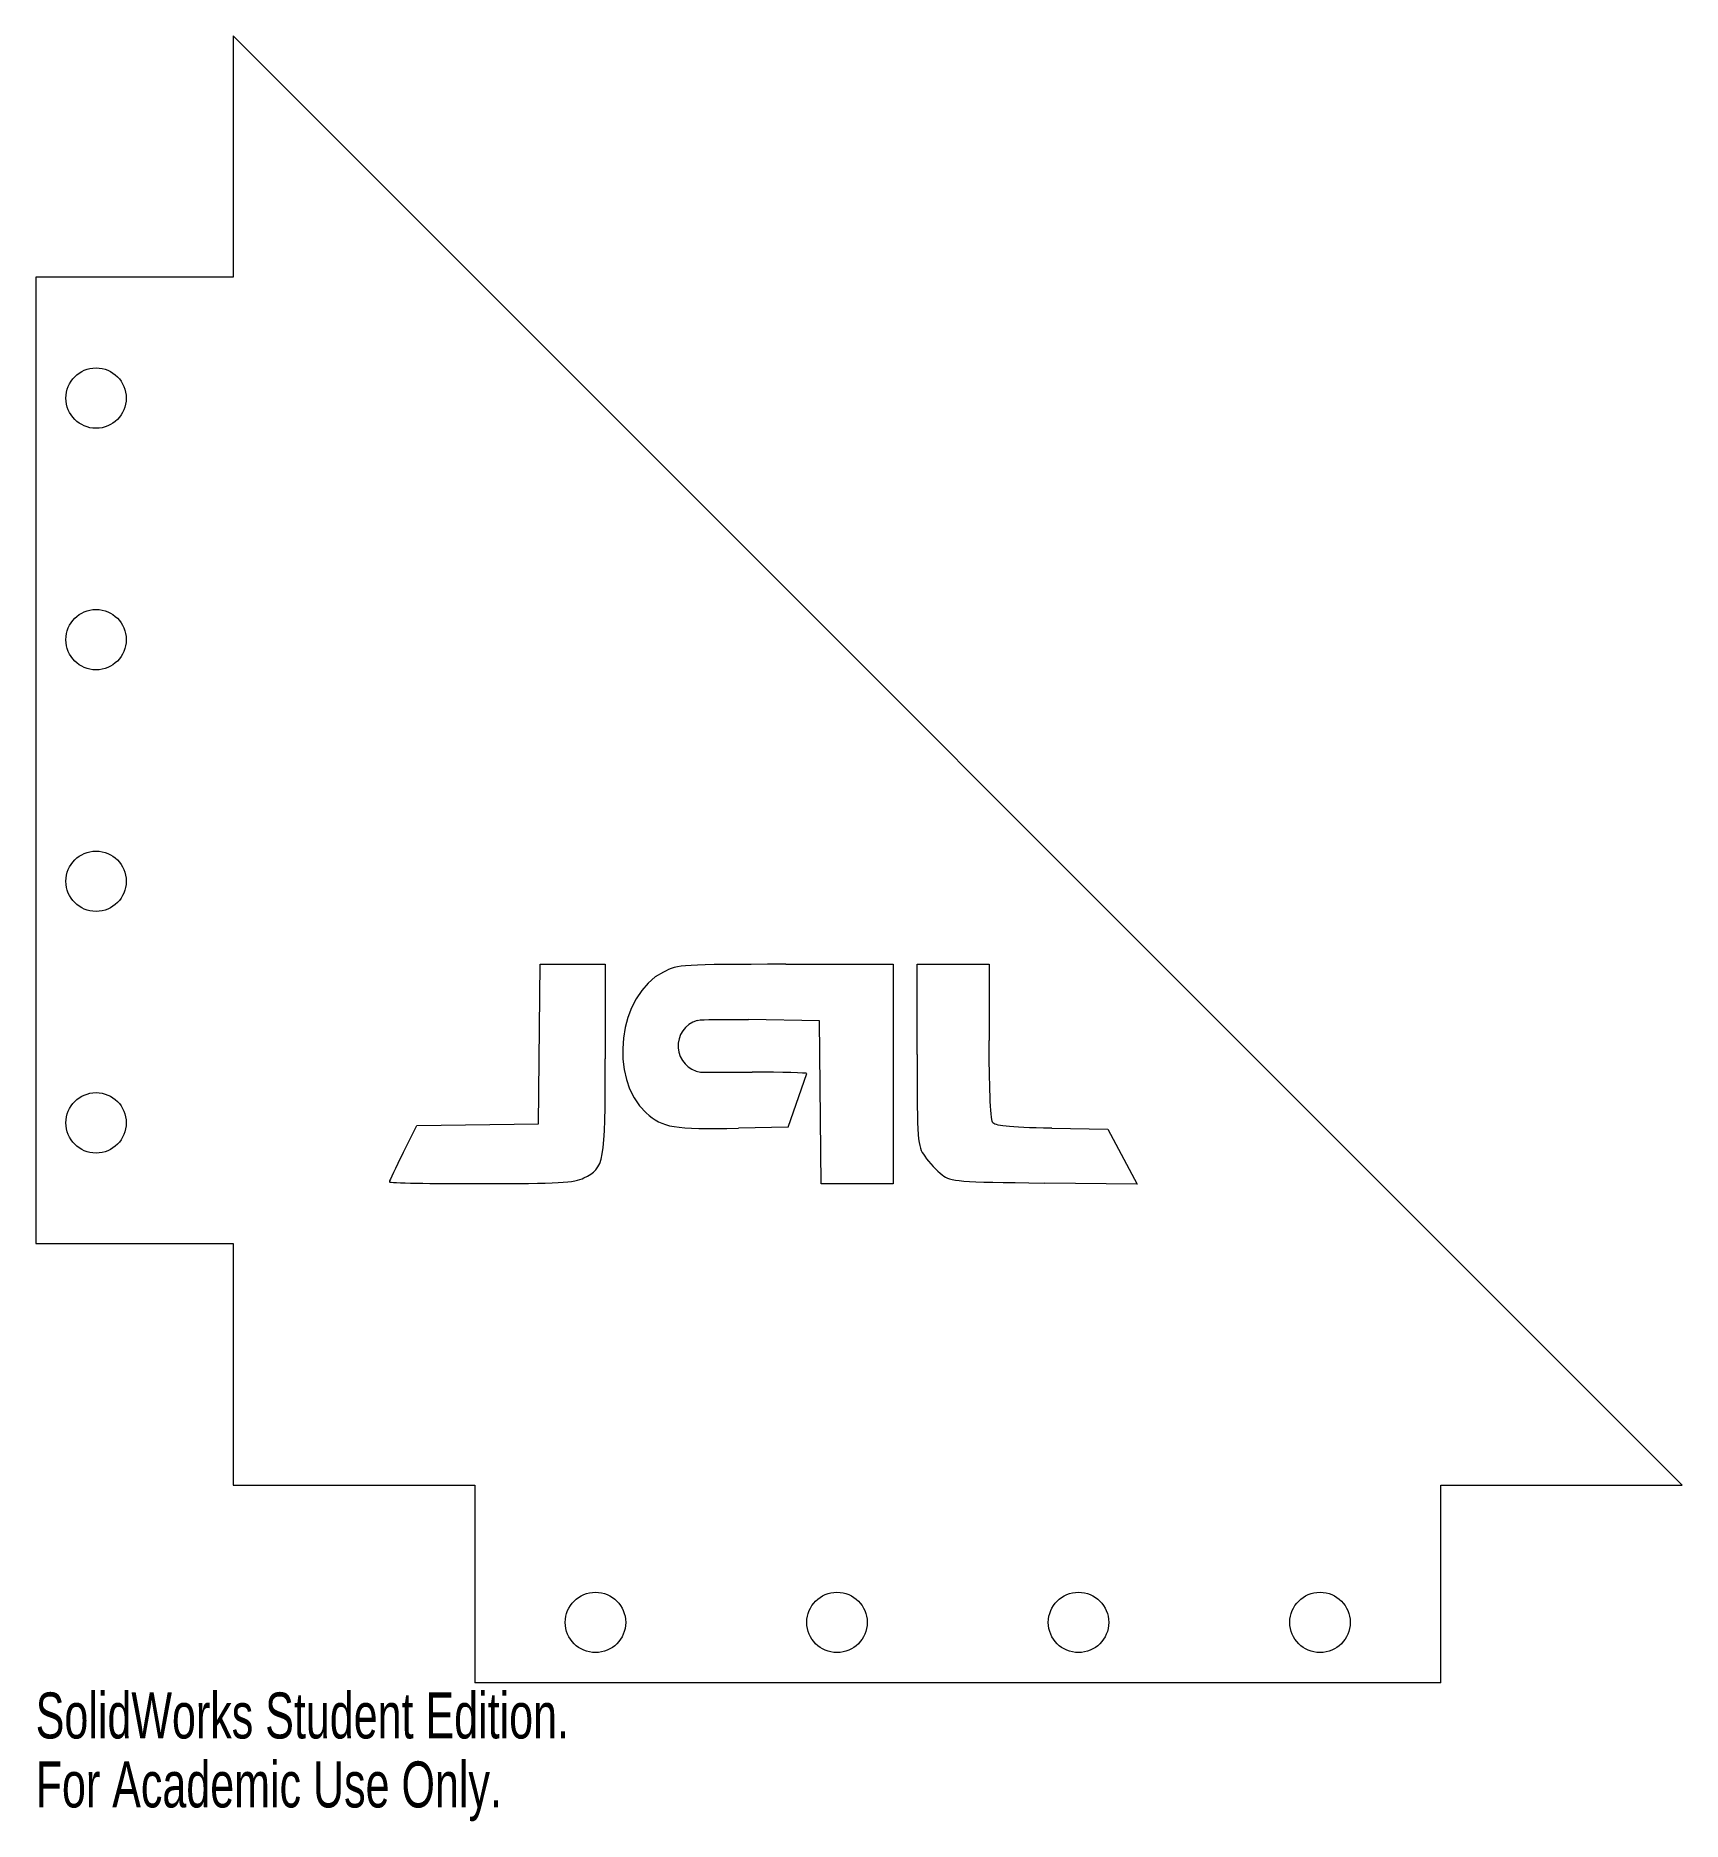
# Model space of a CAD drawing. Header units: inches. Extents: x -0.82 to 6, y -2.69 to 4.7.
import ezdxf

# ---------------------------------------------------------------- set-up
doc = ezdxf.new("R2010")
doc.units = ezdxf.units.IN
doc.header["$MEASUREMENT"] = 0
doc.styles.add('SLDTEXTSTYLE0', font='TXT', dxfattribs={"width": 0.7})

msp = doc.modelspace()

# ---------------------------------------------------------------- linework, layer by layer
at = {"color": 7, "linetype": 'Continuous', "lineweight": 15}
for p, q in [((0, 4.704), (0, 3.704)), ((6, -1.296), (0, 4.704)), ((-0.8178, 3.704), (-0.8178, -0.296)), ((0, 3.704), (-0.8178, 3.704)), ((1.2637, 0.2005), (1.2713, 0.8602)), ((1.2713, 0.8602), (1.5404, 0.8602)), ((1.5404, 0.8602), (1.5404, 0.4693)), ((2.2883, 0.8602), (2.7322, 0.8602)), ((2.7322, 0.8602), (2.7322, -0.0479)), ((2.8316, 0.8602), (3.1295, 0.8602)), ((2.8316, 0.4863), (2.8316, 0.8602)), ((3.1295, 0.8602), (3.1297, 0.5445)), ((2.4272, 0.6261), (2.1337, 0.6313)), ((2.4348, -0.0479), (2.4272, 0.6261)), ((1.9349, 0.4135), (2.1486, 0.4135)), ((2.2972, 0.1863), (2.3756, 0.408)), ((0.7032, 0.0798), (0.76, 0.1927)), ((0.76, 0.1927), (1.2637, 0.2005)), ((2.2972, 0.1863), (2.0926, 0.182)), ((3.3892, 0.1818), (3.6216, 0.1773)), ((3.6216, 0.1773), (3.7423, -0.0492)), ((2.7322, -0.0479), (2.4348, -0.0479)), ((3.7423, -0.0492), (3.3589, -0.045)), ((-0.8178, -0.296), (0, -0.296)), ((0, -0.296), (0, -1.296)), ((0, -1.296), (1, -1.296)), ((1, -1.296), (1, -2.1138)), ((5, -1.296), (6, -1.296)), ((5, -2.1138), (5, -1.296)), ((5, -2.1138), (1, -2.1138))]:
    msp.add_line(p, q, dxfattribs=at)
for centre in [(-0.5678, 3.204), (-0.5678, 2.204), (-0.5678, 1.204), (-0.5678, 0.204), (1.5, -1.8638), (2.5, -1.8638), (3.5, -1.8638), (4.5, -1.8638)]:
    msp.add_circle(centre, 0.125, dxfattribs=at)
msp.add_arc((1.9525, 0.5225), 0.1103, 106.82999, 260.82174, dxfattribs=at)
for points in [[(1.7812, 0.8283), (1.5939, 0.7337), (1.5515, 0.3885), (1.7096, 0.2456)], [(2.2883, 0.8602), (1.8561, 0.8602), (1.8427, 0.8594), (1.7812, 0.8283)], [(1.9205, 0.6281), (1.9529, 0.6332), (2.0112, 0.633), (2.1337, 0.6313)], [(3.1434, 0.2075), (3.136, 0.2193), (3.1299, 0.3709), (3.1297, 0.5445)], [(1.4524, -0.0241), (1.537, 0.0176), (1.5404, 0.0364), (1.5404, 0.4693)], [(2.8316, 0.4863), (2.8316, 0.1219), (2.8324, 0.1112), (2.8635, 0.0655)], [(2.3756, 0.408), (2.3756, 0.4113), (2.2734, 0.4137), (2.1486, 0.4135)], [(1.7096, 0.2456), (1.7784, 0.1835), (1.8217, 0.1763), (2.0926, 0.182)], [(3.3892, 0.1818), (3.2015, 0.1854), (3.1542, 0.1904), (3.1434, 0.2075)], [(0.7032, 0.0798), (0.672, 0.0178), (0.6465, -0.0364), (0.6465, -0.0404)], [(2.8635, 0.0655), (2.881, 0.0397), (2.9134, 0.0053), (2.9354, -0.0111)], [(0.6465, -0.0404), (0.6465, -0.0445), (0.8173, -0.0477), (1.026, -0.0475)], [(1.026, -0.0475), (1.3475, -0.0473), (1.4128, -0.0437), (1.4524, -0.0241)], [(2.9354, -0.0111), (2.9734, -0.0392), (2.9956, -0.041), (3.3589, -0.045)]]:
    msp.add_open_spline(points, degree=3, dxfattribs=at)

# ---------------------------------------------------------------- texts
at = {"color": 7, "linetype": 'Continuous', "char_height": 0.1903, "attachment_point": 1, "style": 'SLDTEXTSTYLE0'}
for s, insert in [('SolidWorks Student Edition.', (-0.8178, -2.1539)), ('For Academic Use Only.', (-0.8178, -2.4394))]:
    msp.add_mtext(s, dxfattribs=dict(at, insert=insert))

doc.saveas('drawing.dxf')
